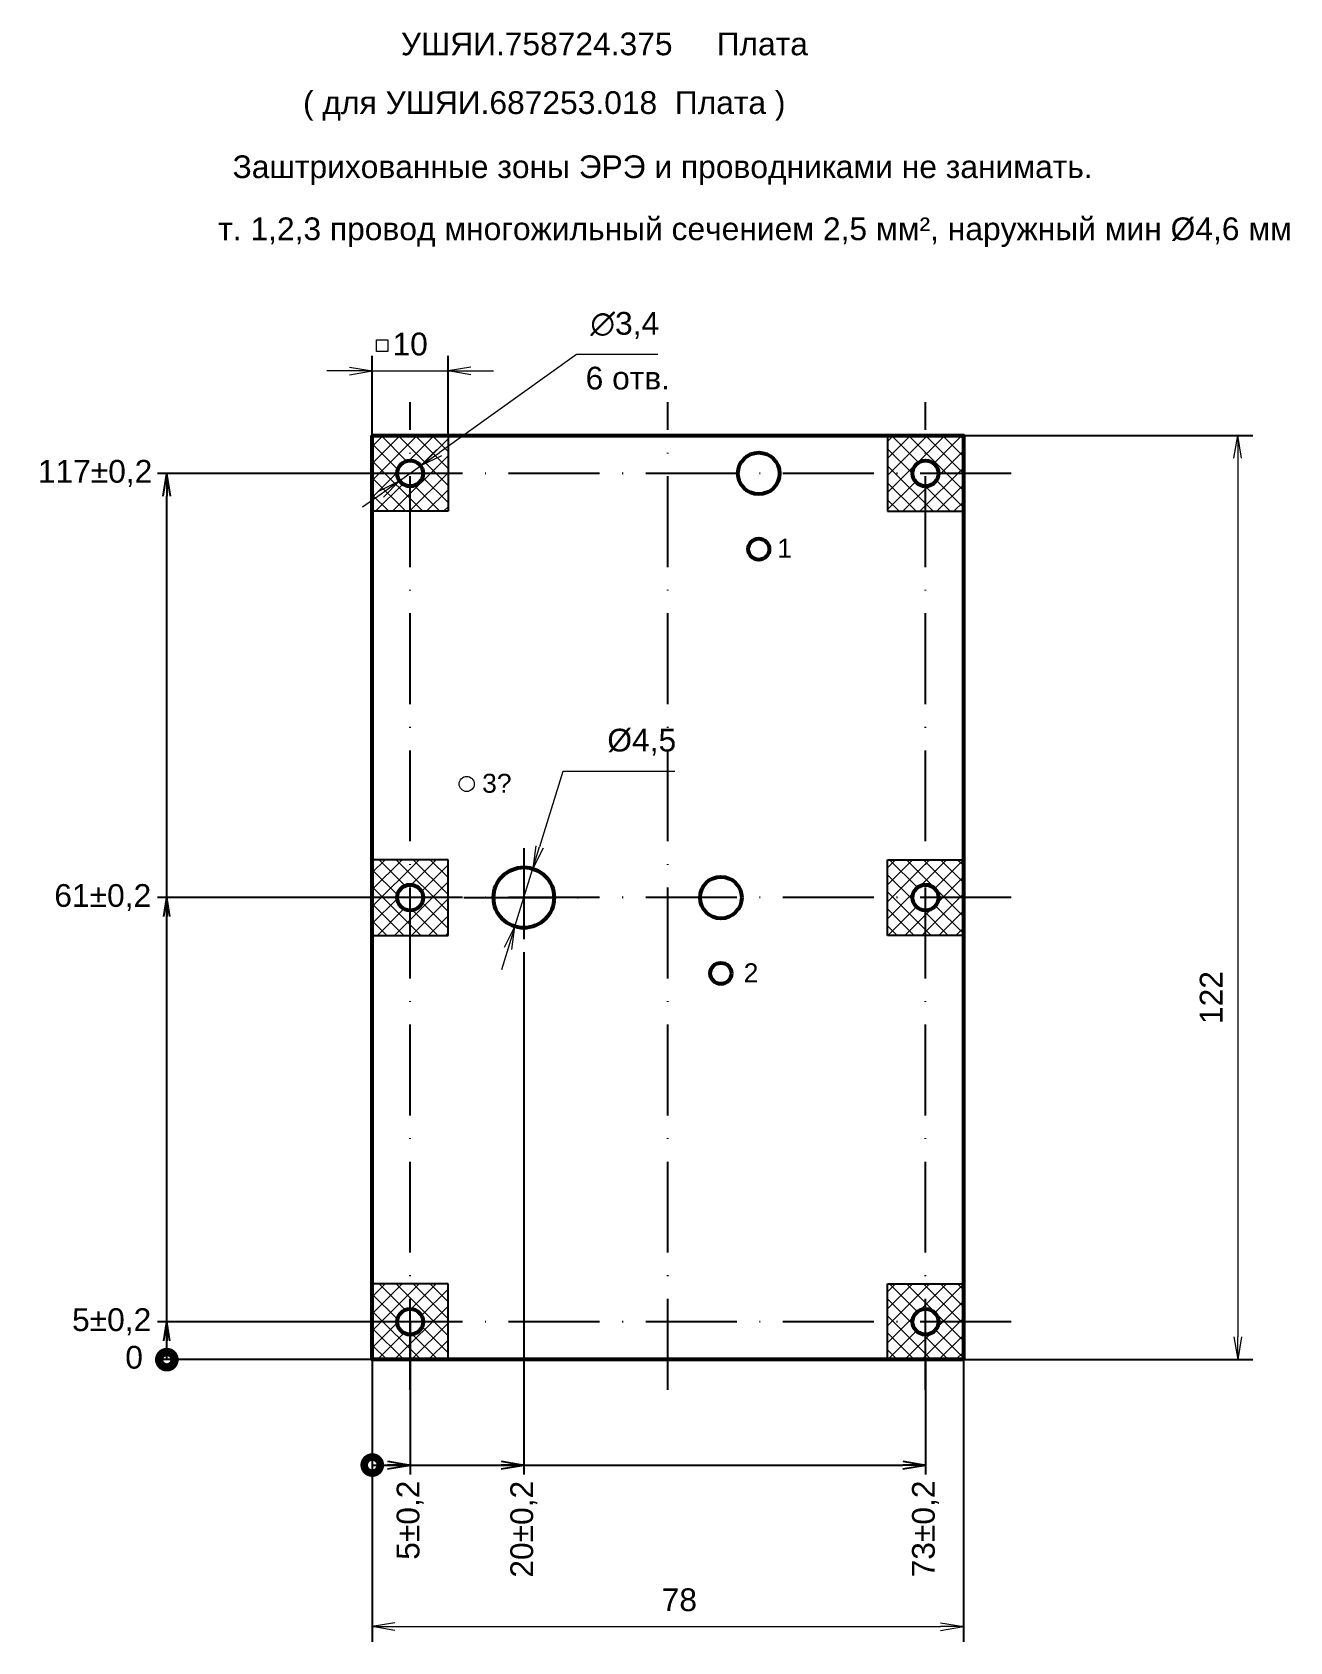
# Model space of a CAD drawing. Header units: millimetres. Extents: x 3219 to 51106, y -14166 to 2695.
# Drawn here: x 6381.8 to 6547.7, y 1708.2 to 1920.7 of the extents above; entities that cross this region are included whole.
import ezdxf

# ---------------------------------------------------------------- set-up
doc = ezdxf.new("R2010")
doc.units = ezdxf.units.MM
doc.linetypes.add('ACAD_ISO10W100', pattern=[18, 12, -3, 0, -3])
doc.layers.get('0').update_dxf_attribs({"lineweight": 53})
for name, color, linetype, lineweight in [('Оси', 3, 'ACAD_ISO10W100', 25), ('Размеры', 2, 'Continuous', 18), ('Штриховка', 80, 'Continuous', 20)]:
    doc.layers.add(name, color=color, linetype=linetype, lineweight=lineweight)
doc.styles.add('Arial', font='arial.ttf', dxfattribs={"height": 3})
doc.styles.add('Arialc', font='arial.ttf')
doc.dimstyles.new('Arial', dxfattribs={"dimscale": 0, "dimtxt": 3, "dimasz": 3, "dimexe": 2, "dimexo": 0, "dimgap": 2, "dimtad": 1, "dimtoh": 1, "dimdec": 1, "dimrnd": 0.1, "dimzin": 9, "dimtxsty": 'Arial', "dimblk": 'OPEN', "dimcen": -3, "dimdle": 1.25, "dimclrd": 256, "dimclre": 256, "dimclrt": 256, "dimadec": 1, "dimazin": 2, "dimtfac": 1, "dimtdec": 1, "dimtmove": 0, "dimatfit": 3, "dimldrblk": 'DOTSMALL', "dimfxl": 2, "dimtvp": 1.5, "dimtolj": 1, "dimtzin": 1, "dimlwd": -1, "dimarcsym": 0})
doc.dimstyles.new('Basa', dxfattribs={"dimtxt": 3, "dimasz": 3, "dimexe": 1.25, "dimexo": 0, "dimgap": 0, "dimtad": 0, "dimjust": 4, "dimtoh": 1, "dimdec": 1, "dimtxsty": 'Arial', "dimblk1": 'DOTSMALL', "dimblk2": 'OPEN', "dimsah": 1, "dimcen": 2.5, "dimclrd": 256, "dimclre": 256, "dimclrt": 256, "dimadec": 0, "dimazin": 0, "dimtfac": 1, "dimtdec": 1, "dimtmove": 1, "dimatfit": 3, "dimldrblk": 'OPEN', "dimfxl": 1.25, "dimarcsym": 0})
pattern_1 = [(45, (9362.267085423875, 3869.936986552732), (-1.122532015133644, 1.122532015133644), []), (135, (9362.267085423875, 3869.936986552732), (-1.122532015133644, -1.122532015133644), [])]
pattern_2 = [(45, (9362.267085423875, 3925.936986552731), (-1.122532015133644, 1.122532015133644), []), (135, (9362.267085423875, 3925.936986552731), (-1.122532015133644, -1.122532015133644), [])]

# ---------------------------------------------------------------- blocks, each defined once
blk = doc.blocks.new('_Open')
at = {"color": 0, "linetype": 'ByBlock', "lineweight": -2}
for p, q in [((-1, 0.1666666666666667), (0, 0)), ((-1, -0.1666666666666667), (0, 0)), ((0, 0), (-1, 0))]:
    blk.add_line(p, q, dxfattribs=at)
blk = doc.blocks.new('*D436')
at = {"layer": 'Defpoints', "color": 0, "transparency": 16777216}
for p in [(6447.850361176767, 1810.305120267407), (6445.487475275423, 1802.662033834736)]:
    blk.add_point(p, dxfattribs=at)
at = {"layer": 'Размеры', "transparency": 16777216}
for p, q in [((6451.819816048424, 1823.144879757015), (6448.736443389771, 1813.171277679657)), ((6466.601289445423, 1823.144879757015), (6451.819816048424, 1823.144879757015)), ((6445.487475275423, 1802.662033834736), (6447.850361176767, 1810.305120267407)), ((6444.601393062419, 1799.795876422486), (6443.715310849415, 1796.929719010235))]:
    blk.add_line(p, q, dxfattribs=at)
at = {"layer": 'Размеры', "transparency": 16777216, "xscale": 3, "yscale": 3, "zscale": 3}
for p, rotation in [((6447.850361176767, 1810.305120267407), 252.8208299642087), ((6445.487475275423, 1802.662033834736), 72.82082996420864)]:
    blk.add_blockref('_Open', p, dxfattribs=dict(at, rotation=rotation))
at = {"layer": 'Размеры', "transparency": 16777216, "insert": (6462.227142105722, 1826.996857928912), "char_height": 3, "width": 26.00669455539901, "attachment_point": 5, "style": 'Arial'}
blk.add_mtext('\\A1;%%C4,5 ', dxfattribs=at)
blk = doc.blocks.new('_DotSmall')
at = {"color": 0, "linetype": 'ByBlock', "const_width": 0.5}
blk.add_lwpolyline([(-0.0625, 0, 1), (0.0625, 0, 1)], format="xyb", close=True, dxfattribs=at)
blk = doc.blocks.new('*D437')
at = {"layer": 'Defpoints', "color": 0, "transparency": 16777216}
for p in [(6431.6689182261, 1750.483577051072), (6426.668918226095, 1745.483577051074), (6431.6689182261, 1731.566009663381)]:
    blk.add_point(p, dxfattribs=at)
at = {"layer": 'Размеры', "lineweight": -2, "transparency": 16777216}
for p, q in [((6431.6689182261, 1750.483577051072), (6431.6689182261, 1730.316009663381)), ((6426.668918226095, 1745.483577051074), (6426.668918226095, 1730.316009663381)), ((6426.668918226095, 1731.566009663381), (6428.6689182261, 1731.566009663381))]:
    blk.add_line(p, q, dxfattribs=at)
at = {"layer": 'Размеры', "lineweight": -2, "transparency": 16777216, "xscale": 3, "yscale": 3, "zscale": 3, "rotation": 180}
blk.add_blockref('_DotSmall', (6426.668918226095, 1731.566009663381), dxfattribs=at)
at = {"layer": 'Размеры', "lineweight": -2, "transparency": 16777216, "xscale": 3, "yscale": 3, "zscale": 3}
blk.add_blockref('_Open', (6431.6689182261, 1731.566009663381), dxfattribs=at)
at = {"layer": 'Размеры', "transparency": 16777216, "insert": (6431.6689182261, 1724.284972828456), "char_height": 3, "attachment_point": 5, "rotation": 90, "style": 'Arial'}
blk.add_mtext('5±0,2', dxfattribs=at)
blk = doc.blocks.new('*D438')
at = {"layer": 'Defpoints', "color": 0, "transparency": 16777216}
for p in [(6426.668918226095, 1745.483577051074), (6499.668918226094, 1745.483577051072), (6499.668918226094, 1731.566009663381)]:
    blk.add_point(p, dxfattribs=at)
at = {"layer": 'Размеры', "lineweight": -2, "transparency": 16777216}
for p, q in [((6426.668918226095, 1745.483577051074), (6426.668918226095, 1730.316009663381)), ((6499.668918226094, 1745.483577051072), (6499.668918226094, 1730.316009663381)), ((6426.668918226095, 1731.566009663381), (6496.668918226094, 1731.566009663381))]:
    blk.add_line(p, q, dxfattribs=at)
at = {"layer": 'Размеры', "lineweight": -2, "transparency": 16777216, "xscale": 3, "yscale": 3, "zscale": 3, "rotation": 180}
blk.add_blockref('_DotSmall', (6426.668918226095, 1731.566009663381), dxfattribs=at)
at = {"layer": 'Размеры', "lineweight": -2, "transparency": 16777216, "xscale": 3, "yscale": 3, "zscale": 3}
blk.add_blockref('_Open', (6499.668918226094, 1731.566009663381), dxfattribs=at)
at = {"layer": 'Размеры', "transparency": 16777216, "insert": (6499.668918226094, 1723.131835038552), "char_height": 3, "attachment_point": 5, "rotation": 90, "style": 'Arial'}
blk.add_mtext('73±0,2', dxfattribs=at)
blk = doc.blocks.new('*D439')
at = {"layer": 'Defpoints', "color": 0, "transparency": 16777216}
for p in [(6399.564140382932, 1806.483577051071), (6431.668918226103, 1806.483577051071), (6455.626705773821, 1745.483577051074)]:
    blk.add_point(p, dxfattribs=at)
at = {"layer": 'Размеры', "lineweight": -2, "transparency": 16777216}
for p, q in [((6431.668918226103, 1806.483577051071), (6398.314140382932, 1806.483577051071)), ((6399.564140382932, 1745.483577051074), (6399.564140382932, 1803.983577051071)), ((6455.626705773821, 1745.483577051074), (6398.314140382932, 1745.483577051074))]:
    blk.add_line(p, q, dxfattribs=at)
at = {"layer": 'Размеры', "lineweight": -2, "transparency": 16777216, "xscale": 2.5, "yscale": 2.5, "zscale": 2.5}
for name, p, rotation in [('_Open', (6399.564140382932, 1806.483577051071), 90), ('_DotSmall', (6399.564140382932, 1745.483577051074), 270)]:
    blk.add_blockref(name, p, dxfattribs=dict(at, rotation=rotation))
at = {"layer": 'Размеры', "transparency": 16777216, "insert": (6391.109501910898, 1806.483577051069), "char_height": 3, "attachment_point": 5, "style": 'Arial'}
blk.add_mtext('61±0,2', dxfattribs=at)
blk = doc.blocks.new('*D440')
at = {"layer": 'Defpoints', "color": 0, "transparency": 16777216}
for p in [(6399.564140382929, 1862.483577051073), (6426.668918226103, 1862.483577051073), (6455.626705773821, 1745.483577051074)]:
    blk.add_point(p, dxfattribs=at)
at = {"layer": 'Размеры', "lineweight": -2, "transparency": 16777216}
for p, q in [((6426.668918226103, 1862.483577051073), (6398.314140382929, 1862.483577051073)), ((6399.564140382929, 1745.483577051074), (6399.564140382929, 1859.483577051073)), ((6455.626705773821, 1745.483577051074), (6398.314140382929, 1745.483577051074))]:
    blk.add_line(p, q, dxfattribs=at)
at = {"layer": 'Размеры', "lineweight": -2, "transparency": 16777216, "xscale": 3, "yscale": 3, "zscale": 3}
for name, p, rotation in [('_Open', (6399.564140382929, 1862.483577051073), 90), ('_DotSmall', (6399.564140382929, 1745.483577051074), 270)]:
    blk.add_blockref(name, p, dxfattribs=dict(at, rotation=rotation))
at = {"layer": 'Размеры', "transparency": 16777216, "insert": (6390.093471897251, 1862.48357705107), "char_height": 3, "attachment_point": 5, "style": 'Arial'}
blk.add_mtext('117±0,2', dxfattribs=at)
blk = doc.blocks.new('*D441')
at = {"layer": 'Defpoints', "color": 0, "transparency": 16777216}
for p in [(6399.564140382936, 1750.483577051074), (6431.668918226103, 1750.483577051074), (6455.626705773821, 1745.483577051076)]:
    blk.add_point(p, dxfattribs=at)
at = {"layer": 'Размеры', "lineweight": -2, "transparency": 16777216}
for p, q in [((6431.668918226103, 1750.483577051074), (6398.314140382936, 1750.483577051074)), ((6399.564140382936, 1745.483577051076), (6399.564140382936, 1747.983577051074)), ((6455.626705773821, 1745.483577051076), (6398.314140382936, 1745.483577051076))]:
    blk.add_line(p, q, dxfattribs=at)
at = {"layer": 'Размеры', "lineweight": -2, "transparency": 16777216, "xscale": 2.5, "yscale": 2.5, "zscale": 2.5}
for name, p, rotation in [('_Open', (6399.564140382936, 1750.483577051074), 90), ('_DotSmall', (6399.564140382936, 1745.483577051076), 270)]:
    blk.add_blockref(name, p, dxfattribs=dict(at, rotation=rotation))
at = {"layer": 'Размеры', "transparency": 16777216, "insert": (6392.283103548009, 1750.483577051072), "char_height": 3, "attachment_point": 5, "style": 'Arial'}
blk.add_mtext('5±0,2', dxfattribs=at)
blk = doc.blocks.new('*D442')
at = {"layer": 'Defpoints', "color": 0, "transparency": 16777216}
for p in [(6446.668918226096, 1799.272600951075), (6426.668918226095, 1745.483577051074), (6446.668918226096, 1731.566009663381)]:
    blk.add_point(p, dxfattribs=at)
at = {"layer": 'Размеры', "lineweight": -2, "transparency": 16777216}
for p, q in [((6446.668918226096, 1799.272600951075), (6446.668918226096, 1730.316009663381)), ((6426.668918226095, 1745.483577051074), (6426.668918226095, 1730.316009663381)), ((6426.668918226095, 1731.566009663381), (6443.668918226096, 1731.566009663381))]:
    blk.add_line(p, q, dxfattribs=at)
at = {"layer": 'Размеры', "lineweight": -2, "transparency": 16777216, "xscale": 3, "yscale": 3, "zscale": 3, "rotation": 180}
blk.add_blockref('_DotSmall', (6426.668918226095, 1731.566009663381), dxfattribs=at)
at = {"layer": 'Размеры', "lineweight": -2, "transparency": 16777216, "xscale": 3, "yscale": 3, "zscale": 3}
blk.add_blockref('_Open', (6446.668918226096, 1731.566009663381), dxfattribs=at)
at = {"layer": 'Размеры', "transparency": 16777216, "insert": (6446.668918226096, 1723.093976921225), "char_height": 3, "attachment_point": 5, "rotation": 90, "style": 'Arial'}
blk.add_mtext('20±0,2', dxfattribs=at)
blk = doc.blocks.new('*D443')
at = {"layer": 'Defpoints', "color": 0, "transparency": 16777216}
for p in [(6446.668918226096, 1799.272600951072), (6426.668918226095, 1745.483577051071), (6446.668918226096, 1731.566009663378)]:
    blk.add_point(p, dxfattribs=at)
at = {"layer": 'Размеры', "lineweight": -2, "transparency": 16777216}
for p, q in [((6446.668918226096, 1799.272600951072), (6446.668918226096, 1730.316009663378)), ((6426.668918226095, 1745.483577051071), (6426.668918226095, 1730.316009663378)), ((6426.668918226095, 1731.566009663378), (6443.668918226096, 1731.566009663378))]:
    blk.add_line(p, q, dxfattribs=at)
at = {"layer": 'Размеры', "lineweight": -2, "transparency": 16777216, "xscale": 3, "yscale": 3, "zscale": 3, "rotation": 180}
blk.add_blockref('_DotSmall', (6426.668918226095, 1731.566009663378), dxfattribs=at)
at = {"layer": 'Размеры', "lineweight": -2, "transparency": 16777216, "xscale": 3, "yscale": 3, "zscale": 3}
blk.add_blockref('_Open', (6446.668918226096, 1731.566009663378), dxfattribs=at)
at = {"layer": 'Размеры', "transparency": 16777216, "insert": (6446.668918226096, 1723.093976921223), "char_height": 3, "attachment_point": 5, "rotation": 90, "style": 'Arial'}
blk.add_mtext('20±0,2', dxfattribs=at)
blk = doc.blocks.new('*D444')
at = {"layer": 'Defpoints', "color": 0, "transparency": 16777216}
for p in [(6426.668918226099, 1867.483577051073), (6426.668918226103, 1745.483577051076), (6540.866066466037, 1745.483577051076)]:
    blk.add_point(p, dxfattribs=at)
at = {"layer": 'Размеры', "lineweight": -2, "transparency": 16777216}
for p, q in [((6426.668918226099, 1867.483577051073), (6542.866066466037, 1867.483577051073)), ((6426.668918226103, 1745.483577051076), (6542.866066466037, 1745.483577051076))]:
    blk.add_line(p, q, dxfattribs=at)
at = {"layer": 'Размеры', "transparency": 16777216}
blk.add_line((6540.866066466037, 1864.483577051073), (6540.866066466037, 1748.483577051076), dxfattribs=at)
at = {"layer": 'Размеры', "transparency": 16777216, "xscale": 3, "yscale": 3, "zscale": 3}
for p, rotation in [((6540.866066466037, 1867.483577051073), 90), ((6540.866066466037, 1745.483577051076), 270)]:
    blk.add_blockref('_Open', p, dxfattribs=dict(at, rotation=rotation))
at = {"layer": 'Размеры', "transparency": 16777216, "insert": (6537.359927311873, 1793.287253502628), "char_height": 3, "attachment_point": 5, "rotation": 90, "style": 'Arial'}
blk.add_mtext('\\A1;122', dxfattribs=at)
blk = doc.blocks.new('*D445')
at = {"layer": 'Defpoints', "color": 0, "transparency": 16777216}
for p in [(6504.668918226095, 1747.228376393492), (6426.6689182261, 1745.483577051075), (6504.668918226095, 1710.232557635691)]:
    blk.add_point(p, dxfattribs=at)
at = {"layer": 'Размеры', "lineweight": -2, "transparency": 16777216}
for p, q in [((6504.668918226095, 1747.228376393492), (6504.668918226095, 1708.232557635691)), ((6426.6689182261, 1745.483577051075), (6426.6689182261, 1708.232557635691))]:
    blk.add_line(p, q, dxfattribs=at)
at = {"layer": 'Размеры', "transparency": 16777216}
blk.add_line((6429.6689182261, 1710.232557635691), (6501.668918226095, 1710.232557635691), dxfattribs=at)
at = {"layer": 'Размеры', "transparency": 16777216, "xscale": 3, "yscale": 3, "zscale": 3, "rotation": 180}
blk.add_blockref('_Open', (6426.6689182261, 1710.232557635691), dxfattribs=at)
at = {"layer": 'Размеры', "transparency": 16777216, "xscale": 3, "yscale": 3, "zscale": 3}
blk.add_blockref('_Open', (6504.668918226095, 1710.232557635691), dxfattribs=at)
at = {"layer": 'Размеры', "transparency": 16777216, "insert": (6467.187601926686, 1713.764276598856), "char_height": 3, "attachment_point": 5, "style": 'Arial'}
blk.add_mtext('\\A1;78', dxfattribs=at)
blk = doc.blocks.new('*D446')
at = {"layer": 'Defpoints', "color": 0, "transparency": 16777216}
for p in [(6436.668918226099, 1876.013893455146), (6426.668918226101, 1867.483577051083), (6436.668918226099, 1867.48357705107)]:
    blk.add_point(p, dxfattribs=at)
at = {"layer": 'Размеры', "lineweight": -2, "transparency": 16777216}
for p, q in [((6426.668918226101, 1867.483577051083), (6426.668918226101, 1878.013893455146)), ((6436.668918226099, 1867.48357705107), (6436.668918226099, 1878.013893455146))]:
    blk.add_line(p, q, dxfattribs=at)
at = {"layer": 'Размеры', "transparency": 16777216}
for p, q in [((6423.668918226101, 1876.013893455146), (6420.668918226101, 1876.013893455146)), ((6426.668918226101, 1876.013893455146), (6436.668918226099, 1876.013893455146)), ((6439.668918226099, 1876.013893455146), (6442.668918226099, 1876.013893455146))]:
    blk.add_line(p, q, dxfattribs=at)
at = {"layer": 'Размеры', "transparency": 16777216, "xscale": 3, "yscale": 3, "zscale": 3}
blk.add_blockref('_Open', (6426.668918226101, 1876.013893455146), dxfattribs=at)
at = {"layer": 'Размеры', "transparency": 16777216, "xscale": 3, "yscale": 3, "zscale": 3, "rotation": 180}
blk.add_blockref('_Open', (6436.668918226099, 1876.013893455146), dxfattribs=at)
at = {"layer": 'Размеры', "transparency": 16777216, "insert": (6431.6689182261, 1879.545612418311), "char_height": 3, "attachment_point": 5, "style": 'Arial'}
blk.add_mtext('\\A1;10', dxfattribs=at)
blk = doc.blocks.new('*D447')
at = {"layer": 'Defpoints', "color": 0, "transparency": 16777216}
for p in [(6433.052364871905, 1863.471542322841), (6430.285471580304, 1861.495611779296)]:
    blk.add_point(p, dxfattribs=at)
at = {"layer": 'Размеры', "transparency": 16777216}
for p, q in [((6453.631943710319, 1878.168104175648), (6435.493741305667, 1865.215010449497)), ((6464.345449849488, 1878.168104175648), (6453.631943710319, 1878.168104175648)), ((6430.285471580304, 1861.495611779296), (6433.052364871905, 1863.471542322841)), ((6427.844095146542, 1859.75214365264), (6425.402718712778, 1858.008675525984))]:
    blk.add_line(p, q, dxfattribs=at)
at = {"layer": 'Размеры', "transparency": 16777216, "xscale": 3, "yscale": 3, "zscale": 3}
for p, rotation in [((6433.052364871905, 1863.471542322841), 215.5318936320177), ((6430.285471580304, 1861.495611779296), 35.53189363201766)]:
    blk.add_blockref('_Open', p, dxfattribs=dict(at, rotation=rotation))
at = {"layer": 'Размеры', "transparency": 16777216, "insert": (6459.988696779912, 1882.020082347545), "char_height": 3, "attachment_point": 5, "style": 'Arial'}
blk.add_mtext('\\A1;∅3,4', dxfattribs=at)

msp = doc.modelspace()

# ---------------------------------------------------------------- hatches: boundary and pattern name
at = {"layer": 'Штриховка'}
h = msp.add_hatch(dxfattribs=at)
h.set_pattern_fill('ANSI37', color=256, scale=0.5)
h.set_pattern_definition(pattern_1)
edge = h.paths.add_edge_path()
edge.add_arc((6431.649883868761, 1862.541535638293), 1.758061631781663, 270.6203477906469, 347.9048462514971)
edge.add_arc((6431.650129366609, 1862.443724230694), 1.739954268887028, 351.0541156898918, 449.3812807079505)
edge.add_line((6431.668918226099, 1864.183577051072), (6431.6689182261, 1867.483577051072))
edge.add_line((6431.6689182261, 1867.483577051072), (6436.668918226099, 1867.483577051072))
edge.add_line((6436.668918226099, 1867.483577051072), (6436.6689182261, 1857.483577051072))
edge.add_line((6436.6689182261, 1857.483577051072), (6431.6689182261, 1857.483577051072))
edge.add_line((6431.6689182261, 1857.483577051072), (6431.668918226099, 1860.783577051072))
edge = h.paths.add_edge_path()
edge.add_line((6426.668918226101, 1867.483577051072), (6431.6689182261, 1867.483577051072))
edge.add_line((6431.6689182261, 1867.483577051072), (6431.668918226099, 1864.183577051072))
edge.add_arc((6431.687707085588, 1862.443724230697), 1.739954268883862, 450.6187192920207, 548.945884310211)
edge.add_arc((6431.67957182791, 1862.531282707449), 1.747738126998628, 191.8240632012778, 269.650742756501)
edge.add_line((6431.668918226099, 1860.783577051072), (6431.6689182261, 1857.483577051072))
edge.add_line((6431.6689182261, 1857.483577051072), (6426.668918226101, 1857.483577051072))
edge.add_line((6426.668918226101, 1857.483577051072), (6426.668918226101, 1867.483577051072))
h = msp.add_hatch(dxfattribs=at)
h.set_pattern_fill('ANSI37', color=256, scale=0.5)
h.set_pattern_definition(pattern_1)
edge = h.paths.add_edge_path()
edge.add_arc((6499.687952583433, 1862.541535638293), 1.758061631781663, 192.0951537485029, 269.379652209353, ccw=False)
edge.add_arc((6499.687707085585, 1862.443724230694), 1.739954268887028, 90.6187192920496, 188.9458843101082, ccw=False)
edge.add_line((6499.668918226095, 1864.183577051072), (6499.668918226094, 1867.483577051072))
edge.add_line((6499.668918226094, 1867.483577051072), (6494.668918226095, 1867.483577051072))
edge.add_line((6494.668918226095, 1867.483577051072), (6494.668918226094, 1857.483577051072))
edge.add_line((6494.668918226094, 1857.483577051072), (6499.668918226094, 1857.483577051072))
edge.add_line((6499.668918226094, 1857.483577051072), (6499.668918226095, 1860.783577051072))
edge = h.paths.add_edge_path()
edge.add_line((6504.668918226093, 1867.483577051072), (6499.668918226094, 1867.483577051072))
edge.add_line((6499.668918226094, 1867.483577051072), (6499.668918226095, 1864.183577051072))
edge.add_arc((6499.650129366606, 1862.443724230697), 1.739954268883862, -8.945884310211, 89.38128070797939, ccw=False)
edge.add_arc((6499.658264624284, 1862.531282707449), 1.747738126998628, 270.3492572434991, 348.1759367987222, ccw=False)
edge.add_line((6499.668918226095, 1860.783577051072), (6499.668918226094, 1857.483577051072))
edge.add_line((6499.668918226094, 1857.483577051072), (6504.668918226093, 1857.483577051072))
edge.add_line((6504.668918226093, 1857.483577051072), (6504.668918226093, 1867.483577051072))
h = msp.add_hatch(dxfattribs=at)
h.set_pattern_fill('ANSI37', color=256, scale=0.5)
h.set_pattern_definition(pattern_2)
edge = h.paths.add_edge_path()
edge.add_arc((6431.649883868762, 1806.425618463849), 1.758061631781663, 12.095153748502923, 89.37965220935308, ccw=False)
edge.add_arc((6431.65012936661, 1806.523429871448), 1.739954268887028, -89.38128070795051, 8.945884310108227, ccw=False)
edge.add_line((6431.6689182261, 1804.78357705107), (6431.668918226101, 1801.48357705107))
edge.add_line((6431.668918226101, 1801.48357705107), (6436.6689182261, 1801.48357705107))
edge.add_line((6436.6689182261, 1801.48357705107), (6436.668918226101, 1811.48357705107))
edge.add_line((6436.668918226101, 1811.48357705107), (6431.668918226101, 1811.48357705107))
edge.add_line((6431.668918226101, 1811.48357705107), (6431.6689182261, 1808.18357705107))
edge = h.paths.add_edge_path()
edge.add_line((6426.668918226102, 1801.48357705107), (6431.668918226101, 1801.48357705107))
edge.add_line((6431.668918226101, 1801.48357705107), (6431.6689182261, 1804.78357705107))
edge.add_arc((6431.687707085589, 1806.523429871445), 1.739954268883862, -188.945884310211, -90.61871929202073, ccw=False)
edge.add_arc((6431.679571827911, 1806.435871394693), 1.747738126998628, 90.34925724349898, 168.1759367987222, ccw=False)
edge.add_line((6431.6689182261, 1808.18357705107), (6431.668918226101, 1811.48357705107))
edge.add_line((6431.668918226101, 1811.48357705107), (6426.668918226102, 1811.48357705107))
edge.add_line((6426.668918226102, 1811.48357705107), (6426.668918226102, 1801.48357705107))
h = msp.add_hatch(dxfattribs=at)
h.set_pattern_fill('ANSI37', color=256, scale=0.5)
h.set_pattern_definition(pattern_2)
edge = h.paths.add_edge_path()
edge.add_arc((6499.687952583434, 1806.425618463849), 1.758061631781663, 90.62034779064695, 167.9048462514971)
edge.add_arc((6499.687707085586, 1806.523429871448), 1.739954268887028, 171.0541156898918, 269.3812807079504)
edge.add_line((6499.668918226096, 1804.78357705107), (6499.668918226095, 1801.48357705107))
edge.add_line((6499.668918226095, 1801.48357705107), (6494.668918226096, 1801.48357705107))
edge.add_line((6494.668918226096, 1801.48357705107), (6494.668918226095, 1811.48357705107))
edge.add_line((6494.668918226095, 1811.48357705107), (6499.668918226095, 1811.48357705107))
edge.add_line((6499.668918226095, 1811.48357705107), (6499.668918226096, 1808.18357705107))
edge = h.paths.add_edge_path()
edge.add_line((6504.668918226094, 1801.48357705107), (6499.668918226095, 1801.48357705107))
edge.add_line((6499.668918226095, 1801.48357705107), (6499.668918226096, 1804.78357705107))
edge.add_arc((6499.650129366607, 1806.523429871445), 1.739954268883862, 270.6187192920206, 368.945884310211)
edge.add_arc((6499.658264624285, 1806.435871394693), 1.747738126998628, 11.8240632012778, 89.65074275650093)
edge.add_line((6499.668918226096, 1808.18357705107), (6499.668918226095, 1811.48357705107))
edge.add_line((6499.668918226095, 1811.48357705107), (6504.668918226094, 1811.48357705107))
edge.add_line((6504.668918226094, 1811.48357705107), (6504.668918226094, 1801.48357705107))
h = msp.add_hatch(dxfattribs=at)
h.set_pattern_fill('ANSI37', color=256, scale=0.5)
h.set_pattern_definition(pattern_1)
edge = h.paths.add_edge_path()
edge.add_arc((6431.649883868761, 1750.425618463851), 1.758061631781663, 12.095153748502923, 89.37965220935308, ccw=False)
edge.add_arc((6431.650129366609, 1750.523429871449), 1.739954268887028, -89.38128070795051, 8.945884310108227, ccw=False)
edge.add_line((6431.668918226099, 1748.783577051072), (6431.6689182261, 1745.483577051072))
edge.add_line((6431.6689182261, 1745.483577051072), (6436.668918226099, 1745.483577051072))
edge.add_line((6436.668918226099, 1745.483577051072), (6436.6689182261, 1755.483577051072))
edge.add_line((6436.6689182261, 1755.483577051072), (6431.6689182261, 1755.483577051072))
edge.add_line((6431.6689182261, 1755.483577051072), (6431.668918226099, 1752.183577051072))
edge = h.paths.add_edge_path()
edge.add_line((6426.668918226101, 1745.483577051072), (6431.6689182261, 1745.483577051072))
edge.add_line((6431.6689182261, 1745.483577051072), (6431.668918226099, 1748.783577051072))
edge.add_arc((6431.687707085588, 1750.523429871447), 1.739954268883862, -188.945884310211, -90.61871929202073, ccw=False)
edge.add_arc((6431.67957182791, 1750.435871394695), 1.747738126998628, 90.34925724349898, 168.1759367987222, ccw=False)
edge.add_line((6431.668918226099, 1752.183577051072), (6431.6689182261, 1755.483577051072))
edge.add_line((6431.6689182261, 1755.483577051072), (6426.668918226101, 1755.483577051072))
edge.add_line((6426.668918226101, 1755.483577051072), (6426.668918226101, 1745.483577051072))
h = msp.add_hatch(dxfattribs=at)
h.set_pattern_fill('ANSI37', color=256, scale=0.5)
h.set_pattern_definition(pattern_1)
edge = h.paths.add_edge_path()
edge.add_arc((6499.687952583433, 1750.425618463851), 1.758061631781663, 90.62034779064695, 167.9048462514971)
edge.add_arc((6499.687707085585, 1750.523429871449), 1.739954268887028, 171.0541156898918, 269.3812807079504)
edge.add_line((6499.668918226095, 1748.783577051072), (6499.668918226094, 1745.483577051072))
edge.add_line((6499.668918226094, 1745.483577051072), (6494.668918226095, 1745.483577051072))
edge.add_line((6494.668918226095, 1745.483577051072), (6494.668918226094, 1755.483577051072))
edge.add_line((6494.668918226094, 1755.483577051072), (6499.668918226094, 1755.483577051072))
edge.add_line((6499.668918226094, 1755.483577051072), (6499.668918226095, 1752.183577051072))
edge = h.paths.add_edge_path()
edge.add_line((6504.668918226093, 1745.483577051072), (6499.668918226094, 1745.483577051072))
edge.add_line((6499.668918226094, 1745.483577051072), (6499.668918226095, 1748.783577051072))
edge.add_arc((6499.650129366606, 1750.523429871447), 1.739954268883862, 270.6187192920206, 368.945884310211)
edge.add_arc((6499.658264624284, 1750.435871394695), 1.747738126998628, 11.8240632012778, 89.65074275650093)
edge.add_line((6499.668918226095, 1752.183577051072), (6499.668918226094, 1755.483577051072))
edge.add_line((6499.668918226094, 1755.483577051072), (6504.668918226093, 1755.483577051072))
edge.add_line((6504.668918226093, 1755.483577051072), (6504.668918226093, 1745.483577051072))

# ---------------------------------------------------------------- linework, layer by layer
msp.add_lwpolyline([(6426.668918226095, 1867.483577051072), (6504.668918226095, 1867.483577051072), (6504.668918226095, 1745.483577051072), (6426.668918226095, 1745.483577051072)], close=True)
for centre, radius in [((6431.668918226099, 1862.483577051072), 1.7), ((6477.668918226097, 1862.483577051072), 2.75), ((6499.668918226095, 1862.483577051072), 1.7), ((6477.668918226097, 1852.483577051072), 1.393193680910372), ((6446.668918226094, 1806.483577051072), 4), ((6472.668918226096, 1806.483577051071), 2.75), ((6431.6689182261, 1806.48357705107), 1.7), ((6499.668918226096, 1806.48357705107), 1.7), ((6472.668918226096, 1796.483577051071), 1.393193680910372), ((6431.668918226099, 1750.483577051072), 1.7), ((6499.668918226095, 1750.483577051072), 1.7)]:
    msp.add_circle(centre, radius)
at = {"layer": 'Оси'}
for p, q in [((6431.668918226099, 1741.517654780169), (6431.668918226101, 1871.910452689148)), ((6465.668918226095, 1741.51765478017), (6465.668918226097, 1871.910452689149)), ((6499.668918226094, 1741.517654780169), (6499.668918226096, 1871.910452689148)), ((6510.955940581689, 1862.483577051072), (6422.242042588017, 1862.483577051074)), ((6446.668918226095, 1812.995226757561), (6446.668918226096, 1798.996395540746)), ((6510.95594058169, 1806.48357705107), (6422.242042588018, 1806.483577051072)), ((6438.750622351617, 1806.483577051072), (6454.782308782414, 1806.483577051072)), ((6510.955940581689, 1750.483577051072), (6422.242042588017, 1750.483577051074))]:
    msp.add_line(p, q, dxfattribs=at)
for points in [[(6426.6689182261, 1867.483577051072), (6436.668918226099, 1867.483577051072), (6436.668918226099, 1857.483577051072), (6426.6689182261, 1857.483577051072)], [(6504.668918226094, 1867.483577051072), (6494.668918226095, 1867.483577051072), (6494.668918226095, 1857.483577051072), (6504.668918226094, 1857.483577051072)], [(6426.668918226101, 1801.48357705107), (6436.6689182261, 1801.48357705107), (6436.6689182261, 1811.48357705107), (6426.668918226101, 1811.48357705107)], [(6504.668918226095, 1801.48357705107), (6494.668918226096, 1801.48357705107), (6494.668918226096, 1811.48357705107), (6504.668918226095, 1811.48357705107)], [(6426.6689182261, 1745.483577051072), (6436.668918226099, 1745.483577051072), (6436.668918226099, 1755.483577051072), (6426.6689182261, 1755.483577051072)], [(6504.668918226094, 1745.483577051072), (6494.668918226095, 1745.483577051072), (6494.668918226095, 1755.483577051072), (6504.668918226094, 1755.483577051072)]]:
    msp.add_lwpolyline(points, close=True, dxfattribs=at)
at = {"layer": 'Размеры'}
msp.add_lwpolyline([(6427.238268362074, 1880.100254689745), (6428.738268362074, 1880.100254689745), (6428.738268362074, 1878.600254689745), (6427.238268362074, 1878.600254689745)], close=True, dxfattribs=at)
msp.add_circle((6439.131547997888, 1821.486213690479), 1, dxfattribs=at)

# ---------------------------------------------------------------- texts
at = {"char_height": 2.5, "width": 8.794720041879373, "attachment_point": 5, "style": 'Arial'}
for s, insert in [('1', (6481.073750960374, 1852.602939160004)), ('3?', (6443.108341283364, 1821.561641129252)), ('2', (6476.645711511573, 1796.559004489844))]:
    msp.add_mtext(s, dxfattribs=dict(at, insert=insert))
at = {"layer": 'Размеры', "style": 'Arialc'}
for s, p in [('УШЯИ.758724.375     Плата ', (6430.447465181765, 1917.691835543601)), (' ( для УШЯИ.687253.018  Плата )', (6416.374733998156, 1909.942102981318))]:
    msp.add_text(s, height=3, dxfattribs=at).set_placement(p)
at = {"layer": 'Размеры', "char_height": 3}
for s, insert, width, attachment_point, style in [('Заштрихованные зоны ЭРЭ и проводниками не занимать.', (6408.239304379975, 1904.474290094216), 148.4397441600449, 1, 'Arialc'), ('т. 1,2,3 провод многожильный сечением 2,5 мм², наружный мин %%C4,6 мм', (6406.348223143672, 1896.27775537874), 148.4397441600449, 1, 'Arialc'), ('6 отв.', (6460.39134689881, 1875.050267151959), 13.54739862531801, 5, 'Arial')]:
    msp.add_mtext(s, dxfattribs=dict(at, insert=insert, width=width, attachment_point=attachment_point, style=style))
at = {"layer": 'Размеры', "extrusion": (0, 0, -1), "insert": (6396.409582188085, 1747.298512462634), "char_height": 3, "width": 2.795527068898082, "attachment_point": 1, "text_direction": (-1, 0, 0), "style": 'Arial'}
msp.add_mtext('0', dxfattribs=at)

# ---------------------------------------------------------------- dimensions: what is measured, and where the dimension line sits
at = {"layer": 'Размеры'}
dim = msp.add_diameter_dim_2p(p1=(6430.285471580304, 1861.495611779296), p2=(6433.052364871905, 1863.471542322841), dimstyle='Arial', override={"dimscale": 1}, dxfattribs=at)
dim.commit()
dim.dimension.update_dxf_attribs({"geometry": '*D447', "text_midpoint": (6459.988696779912, 1878.168104175649), "dimtype": 163})
for base, p1, p2, picture, middle in [((6436.668918226099, 1876.013893455146), (6426.668918226101, 1867.483577051083), (6436.668918226099, 1867.48357705107), '*D446', (6431.6689182261, 1876.013893455146)), ((6504.668918226095, 1710.232557635691), (6426.6689182261, 1745.483577051075), (6504.668918226095, 1747.228376393492), '*D445', (6467.187601926686, 1710.232557635691))]:
    dim = msp.add_linear_dim(base=base, p1=p1, p2=p2, dimstyle='Arial', override={"dimscale": 1}, dxfattribs=at)
    dim.commit()
    dim.dimension.update_dxf_attribs({"geometry": picture, "text_midpoint": middle, "dimtype": 160})
dim = msp.add_linear_dim(base=(6540.866066466037, 1745.483577051076), p1=(6426.668918226095, 1867.483577051072), p2=(6426.6689182261, 1745.483577051075), angle=90, dimstyle='Arial', override={"dimscale": 1}, dxfattribs=at)
dim.commit()
dim.dimension.update_dxf_attribs({"geometry": '*D444', "text_midpoint": (6540.866066466035, 1793.287253502628), "dimtype": 160})
for base, p1, p2, override, picture, middle in [((6399.564140382929, 1862.483577051073), (6455.626705773817, 1745.483577051074), (6426.6689182261, 1862.483577051072), {"dimgap": 1, "dimtol": 1, "dimlim": 0, "dimtp": 0.2, "dimtm": 0.2}, '*D440', (6390.093471897251, 1862.48357705107)), ((6399.564140382932, 1806.483577051071), (6455.626705773817, 1745.483577051074), (6431.6689182261, 1806.48357705107), {"dimasz": 2.5, "dimgap": 1, "dimtol": 1, "dimlim": 0, "dimtp": 0.2, "dimtm": 0.2}, '*D439', (6391.109501910898, 1806.483577051069)), ((6399.564140382936, 1750.483577051074), (6455.626705773817, 1745.483577051075), (6431.668918226099, 1750.483577051074), {"dimasz": 2.5, "dimgap": 1, "dimtol": 1, "dimlim": 0, "dimtp": 0.2, "dimtm": 0.2}, '*D441', (6392.283103548009, 1750.483577051072))]:
    dim = msp.add_linear_dim(base=base, p1=p1, p2=p2, angle=90, dimstyle='Basa', override=override, dxfattribs=at)
    dim.commit()
    dim.dimension.update_dxf_attribs({"geometry": picture, "text_midpoint": middle})
dim = msp.add_diameter_dim_2p(p1=(6445.487475275423, 1802.662033834736), p2=(6447.850361176767, 1810.305120267407), text='%%C4,5 ', dimstyle='Arial', override={"dimscale": 1}, dxfattribs=at)
dim.commit()
dim.dimension.update_dxf_attribs({"geometry": '*D436', "text_midpoint": (6462.227142105722, 1823.144879757016), "dimtype": 163})
for base, p1, p2, picture, middle in [((6446.668918226096, 1731.566009663381), (6426.668918226095, 1745.483577051074), (6446.668918226096, 1799.272600951075), '*D442', (6446.668918226096, 1723.093976921225)), ((6446.668918226096, 1731.566009663378), (6426.668918226095, 1745.483577051071), (6446.668918226096, 1799.272600951072), '*D443', (6446.668918226096, 1723.093976921223)), ((6431.6689182261, 1731.566009663381), (6426.668918226095, 1745.483577051074), (6431.6689182261, 1750.483577051072), '*D437', (6431.6689182261, 1724.284972828456)), ((6499.668918226094, 1731.566009663381), (6426.668918226095, 1745.483577051074), (6499.668918226094, 1745.483577051072), '*D438', (6499.668918226094, 1723.131835038552))]:
    dim = msp.add_linear_dim(base=base, p1=p1, p2=p2, dimstyle='Basa', override={"dimgap": 1, "dimtol": 1, "dimlim": 0, "dimtp": 0.2, "dimtm": 0.2}, dxfattribs=at)
    dim.commit()
    dim.dimension.update_dxf_attribs({"geometry": picture, "text_midpoint": middle})

# ---------------------------------------------------------------- leaders
for points in [[(6399.564140382886, 1745.483577051077), (6455.626705773817, 1745.483577051074)], [(6426.668918226096, 1731.566009663381), (6447.158072024766, 1731.566009663381)]]:
    msp.add_leader(points, dimstyle='Arial', override={"dimscale": 1, "dimasz": 5, "dimtad": 0}, dxfattribs=at)

doc.saveas('drawing.dxf')
